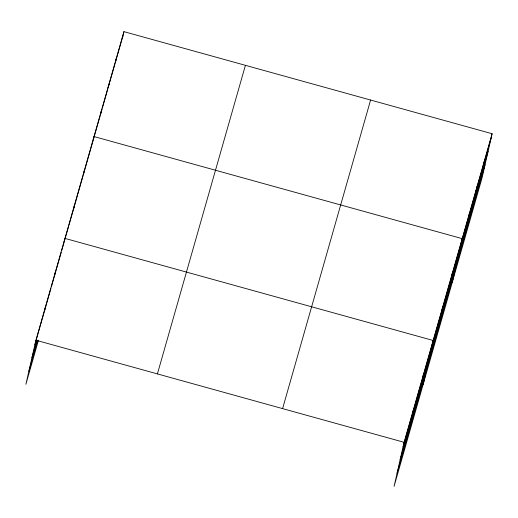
<?xml version="1.0" encoding="UTF-8"?>
<svg xmlns="http://www.w3.org/2000/svg" width="518" height="518" viewBox="0 0 518 518"><rect width="100%" height="100%" fill="white"/><g stroke="black" fill="none" stroke-linecap="round" stroke-linejoin="round"><path stroke-width="0.78" d="M492.1 133.728L404.092 442.307L394.081 486.357L482.09 177.778L492.1 133.728L123.919 31.643L35.91 340.222L25.9 384.272L38.442 340.3M45.59 306.28L44.554 310.832L50.932 288.461M54.409 276.133L55.271 272.339M73.595 209L74.631 204.448M84.311 170.506L83.281 175.058L92.962 141.116M101.476 110.334L100.44 114.886L102.201 108.715M108.955 84.104L108.094 87.898L115.184 63.196M116.44 57.874L115.404 62.425L122.883 36.195M122.358 38.494L123.919 31.643M412.736 412.917L413.772 408.365M422.416 378.975L423.452 374.417M423.128 384.524L433.132 340.475L64.951 238.39L64.09 242.191L68.538 226.748M441.776 311.085L442.812 306.533M451.463 277.143L452.492 272.585M452.169 282.692L462.179 238.643L93.998 136.558L93.13 140.359L100.22 115.656M468.622 216.971L469.658 212.412M476.107 190.741L477.136 186.182M483.585 164.51L484.621 159.952M34.874 344.781L44.334 311.609M51.373 286.92L54.235 276.89M54.455 276.12L61.279 252.208M61.713 250.66L63.915 242.948M68.978 225.201L83.061 175.829M102.642 107.168L107.919 88.656M31.909 357.815L36.972 340.067M28.859 371.244L37.665 340.384M157.407 373.912L245.415 65.333M282.588 408.618L370.603 100.039M403.056 446.859L491.064 138.28M400.097 459.893L488.105 151.314M397.041 473.322L485.055 164.743M35.91 340.222L404.092 442.307"/></g></svg>
